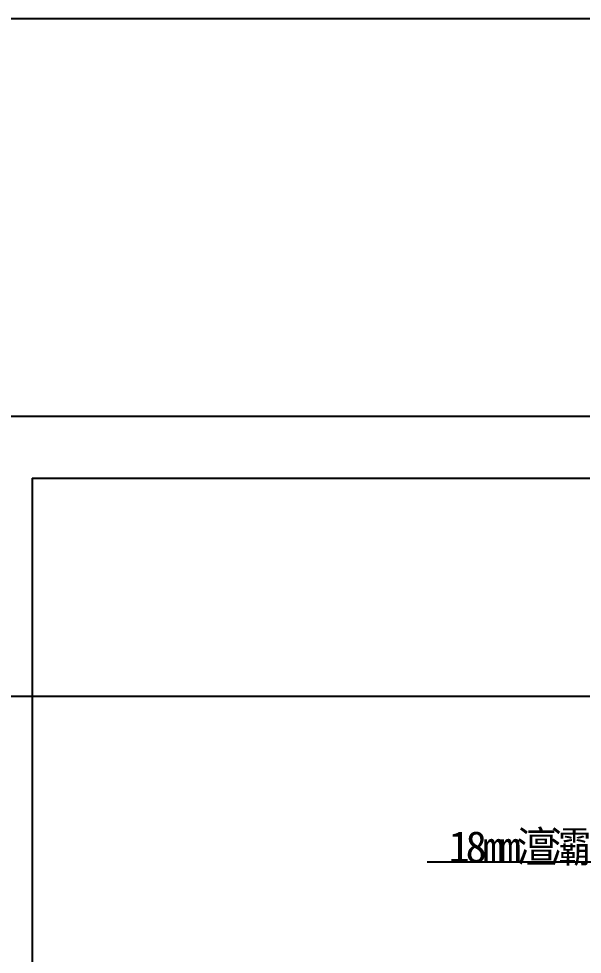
# Model space of a CAD drawing. Header units: metres. Extents: x 0 to 420, y 0 to 297.
# Drawn here: x 89.6 to 150, y 196.8 to 297 of the extents above; entities that cross this region are included whole.
import ezdxf

# ---------------------------------------------------------------- set-up
doc = ezdxf.new("R2010")
doc.units = ezdxf.units.M

msp = doc.modelspace()

# ---------------------------------------------------------------- linework, layer by layer
for p, q in [((420, 297), (0, 297)), ((64.36, 254.43), (351.03, 254.43)), ((91.03, 247.77), (324.36, 247.77)), ((91.03, 247.77), (91.03, 224.43)), ((64.36, 224.43), (351.03, 224.43)), ((91.03, 224.43), (91.03, 96.37)), ((153.24, 206.65), (133.37, 206.63))]:
    msp.add_line(p, q)

# ---------------------------------------------------------------- texts
for s, p in [('1', (135.66, 206.63)), ('8', (137.47, 206.63)), ('澶', (142.91, 206.63)), ('灞', (146.53, 206.63)), ('m', (139.29, 206.63)), ('m', (141.1, 206.63))]:
    msp.add_text(s, height=3.33).set_placement(p)

doc.saveas('drawing.dxf')
